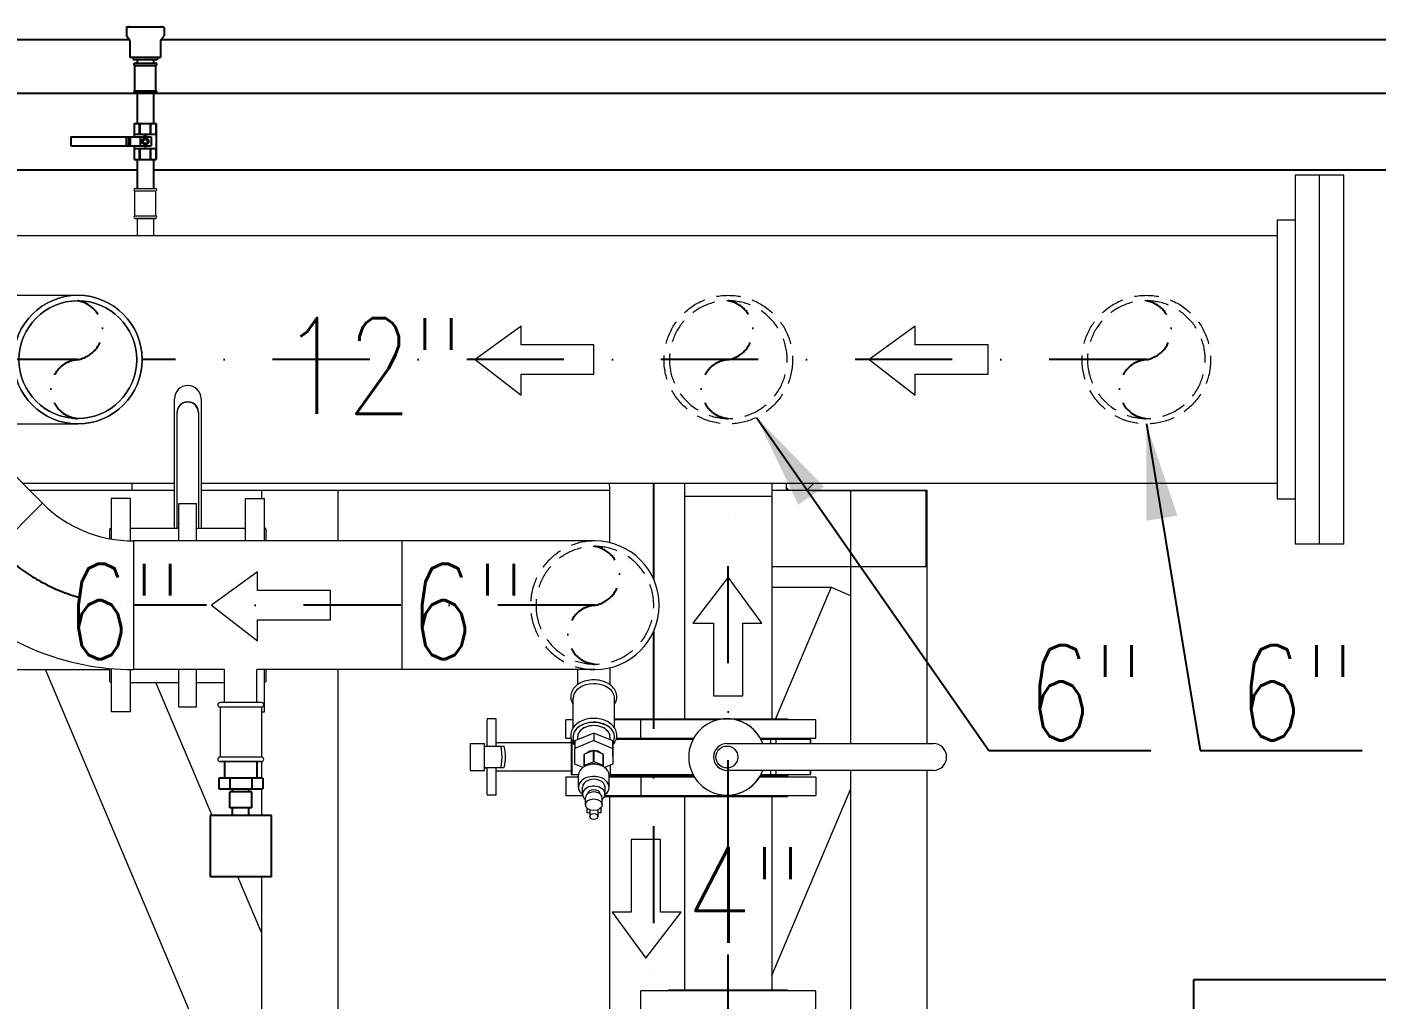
# Model space of a CAD drawing. Header units: millimetres. Extents: x -312439 to 477422, y -331570 to 212570.
# Drawn here: x 350482 to 352249, y 187743 to 189016 of the extents above; entities that cross this region are included whole.
import ezdxf

# ---------------------------------------------------------------- set-up
doc = ezdxf.new("R2010")
doc.units = ezdxf.units.MM
for name, pattern in [('DASHDOT', [25.4, 12.7, -6.35, 0, -6.35]), ('DASHED', [0.75, 0.5, -0.25]), ('HIDDEN', [9.525, 6.35, -3.175])]:
    doc.linetypes.add(name, pattern=pattern)
doc.layers.add('ARCONDTEXTO', color=4, linetype='Continuous')
doc.layers.add('TEXTO FORMATO', color=4, linetype='Continuous')
doc.styles.add('ROMAND', font='ROMAND.SHX')
doc.styles.add('ROMANS', font='romans.shx', dxfattribs={"height": 187.5})
doc.dimstyles.new('1-50 (MILIMETRO)', dxfattribs={"dimscale": 0, "dimtxt": 125, "dimasz": 125, "dimexe": 100, "dimexo": 100, "dimgap": 50, "dimtad": 0, "dimdec": 0, "dimzin": 0, "dimdsep": 46, "dimtxsty": 'ROMAND', "dimcen": -390, "dimclrd": 1, "dimclre": 1, "dimclrt": 3, "dimadec": 0, "dimazin": 0, "dimtfac": 1, "dimtdec": 0, "dimtix": 1, "dimtmove": 2, "dimatfit": 2, "dimfxl": 1, "dimtvp": 1, "dimtolj": 1, "dimtzin": 0, "dimarcsym": 0})

msp = doc.modelspace()

# ---------------------------------------------------------------- linework, layer by layer
at = {"color": 1, "linetype": 'Continuous', "extrusion": (0, 1, 0)}
for p, q in [((350616.175, 188998.975, 0), (344288.617, 188998.975, 0)), ((352568.512, 188998.975, 0), (350657.324, 188998.975, 0)), ((350626.099, 188928.975, 0), (344278.692, 188928.975, 0)), ((353216.986, 188928.975, 0), (350647.399, 188928.975, 0)), ((344278.692, 188828.975, 0), (350626.099, 188828.975, 0)), ((350647.399, 188828.975, 0), (352378.512, 188828.975, 0)), ((352398.512, 187768.975, 0), (352008.512, 187768.975, 0))]:
    msp.add_line(p, q, dxfattribs=at)
at = {"color": 2, "linetype": 'Continuous', "extrusion": (0, 1, 0)}
for p, q in [((350612.162, 189015.269, 0), (350612.162, 189004.499, 0)), ((350616.283, 188998.841, 0), (350612.509, 189003.516, 0)), ((350660.851, 189015.754, 0), (350612.647, 189015.754, 0)), ((350657.216, 188998.841, 0), (350660.989, 189003.516, 0)), ((350661.337, 189015.269, 0), (350661.337, 189004.499, 0)), ((350616.63, 188997.858, 0), (350616.63, 188975.766, 0)), ((350656.869, 188997.858, 0), (350656.869, 188975.766, 0)), ((350656.869, 188975.766, 0), (350616.63, 188975.766, 0)), ((350621.099, 188975.747, 0), (350616.63, 188975.766, 0)), ((350652.399, 188975.747, 0), (350621.099, 188975.747, 0)), ((350621.099, 188975.747, 0), (350621.099, 188972.888, 0)), ((350652.399, 188972.888, 0), (350621.099, 188972.888, 0)), ((350623.099, 188968.346, 0), (350650.399, 188968.346, 0)), ((350623.099, 188968.241, 0), (350623.099, 188968.346, 0)), ((350623.099, 188968.241, 0), (350650.399, 188968.241, 0)), ((350623.099, 188965.241, 0), (350650.399, 188965.241, 0)), ((350623.099, 188932.452, 0), (350623.099, 188965.241, 0)), ((350625.98, 188972.888, 0), (350625.98, 188968.346, 0)), ((350647.519, 188972.888, 0), (350647.519, 188968.346, 0)), ((350650.399, 188968.241, 0), (350650.399, 188968.346, 0)), ((350650.399, 188932.452, 0), (350650.399, 188965.241, 0)), ((350652.399, 188975.747, 0), (350656.869, 188975.766, 0)), ((350652.399, 188975.747, 0), (350652.399, 188972.888, 0)), ((350623.099, 188932.452, 0), (350650.399, 188932.452, 0)), ((350623.099, 188929.452, 0), (350650.399, 188929.452, 0)), ((350623.099, 188929.346, 0), (350623.099, 188929.452, 0)), ((350623.099, 188929.346, 0), (350650.399, 188929.346, 0)), ((350626.099, 188929.346, 0), (350626.099, 188889.599, 0)), ((350647.399, 188929.346, 0), (350647.399, 188889.599, 0)), ((350650.399, 188929.346, 0), (350650.399, 188929.452, 0)), ((350622.427, 188889.599, 0), (350651.071, 188889.599, 0)), ((350622.427, 188889.599, 0), (350622.427, 188871.999, 0)), ((350622.427, 188875.599, 0), (350651.071, 188875.599, 0)), ((350651.071, 188889.599, 0), (350651.071, 188842.599, 0)), ((350539.399, 188871.999, 0), (350539.399, 188860.199, 0)), ((350539.399, 188871.999, 0), (350644.443, 188871.999, 0)), ((350539.399, 188860.199, 0), (350644.443, 188860.199, 0)), ((350622.427, 188860.199, 0), (350622.427, 188842.599, 0)), ((350630.252, 188871.999, 0), (350630.252, 188860.199, 0)), ((350632.664, 188864.011, 0), (350632.664, 188868.187, 0)), ((350632.899, 188868.593, 0), (350636.514, 188870.681, 0)), ((350636.514, 188861.517, 0), (350632.899, 188863.605, 0)), ((350636.984, 188870.681, 0), (350640.6, 188868.593, 0)), ((350640.6, 188863.605, 0), (350636.984, 188861.517, 0)), ((350640.835, 188868.187, 0), (350640.835, 188864.011, 0)), ((350644.443, 188871.999, 0), (350644.443, 188860.199, 0)), ((350622.427, 188856.599, 0), (350651.071, 188856.599, 0)), ((350622.427, 188842.599, 0), (350651.071, 188842.599, 0)), ((350626.099, 188842.599, 0), (350626.099, 188804.423, 0)), ((350647.399, 188842.599, 0), (350647.399, 188804.423, 0)), ((350740.546, 188054.37, 0), (350740.546, 188032.87, 0)), ((350782.946, 188054.37, 0), (350782.946, 188032.87, 0)), ((350790.613, 188032.87, 0), (350732.878, 188032.87, 0)), ((350732.878, 188032.87, 0), (350732.878, 188018.87, 0)), ((350747.312, 188032.87, 0), (350747.312, 188018.87, 0)), ((350776.18, 188032.87, 0), (350776.18, 188018.87, 0)), ((350790.613, 188032.87, 0), (350790.613, 188018.87, 0)), ((350732.878, 188018.87, 0), (350790.613, 188018.87, 0)), ((350776.068, 188015.129, 0), (350747.424, 188015.129, 0)), ((350747.424, 187994.129, 0), (350747.424, 188015.129, 0)), ((350751.096, 188015.129, 0), (350751.096, 188018.87, 0)), ((350772.396, 188015.129, 0), (350772.396, 188018.87, 0)), ((350776.068, 187994.129, 0), (350776.068, 188015.129, 0)), ((350776.068, 187994.129, 0), (350747.424, 187994.129, 0)), ((350751.096, 187983.942, 0), (350751.096, 187994.129, 0)), ((350772.396, 187983.942, 0), (350772.396, 187994.129, 0)), ((350721.683, 187983.942, 0), (350721.683, 187903.816, 0)), ((350801.809, 187983.942, 0), (350721.683, 187983.942, 0)), ((350801.809, 187903.816, 0), (350801.809, 187983.942, 0)), ((350801.809, 187903.816, 0), (350721.683, 187903.816, 0))]:
    msp.add_line(p, q, dxfattribs=at)
at = {"color": 2, "linetype": 'DASHED', "extrusion": (0, 1, 0)}
for p, q in [((350622.524, 188875.599, 0), (350622.524, 188889.599, 0)), ((350629.324, 188875.599, 0), (350629.324, 188889.599, 0)), ((350629.95, 188875.599, 0), (350629.95, 188889.599, 0)), ((350643.549, 188875.599, 0), (350643.549, 188889.599, 0)), ((350644.175, 188875.599, 0), (350644.175, 188889.599, 0)), ((350650.975, 188875.599, 0), (350650.975, 188889.599, 0)), ((350612.2, 188860.199, 0), (350612.2, 188871.999, 0)), ((350615.056, 188860.199, 0), (350615.056, 188871.999, 0)), ((350617.142, 188871.999, 0), (350617.142, 188860.199, 0)), ((350622.524, 188842.599, 0), (350622.524, 188856.599, 0)), ((350629.324, 188842.599, 0), (350629.324, 188856.599, 0)), ((350629.95, 188842.599, 0), (350629.95, 188856.599, 0)), ((350643.549, 188842.599, 0), (350643.549, 188856.599, 0)), ((350644.175, 188842.599, 0), (350644.175, 188856.599, 0)), ((350650.975, 188842.599, 0), (350650.975, 188856.599, 0))]:
    msp.add_line(p, q, dxfattribs=at)
at = {"color": 5, "linetype": 'Continuous', "lineweight": 0, "extrusion": (0, 1, 0)}
for p, q in [((352141.733, 188822.057, 0), (352141.733, 188339.057, 0)), ((352205.333, 188822.057, 0), (352141.733, 188822.057, 0)), ((352173.533, 188339.057, 0), (352173.533, 188822.057, 0)), ((352205.333, 188339.057, 0), (352205.333, 188822.057, 0)), ((350623.099, 188804.423, 0), (350650.399, 188804.423, 0)), ((350623.099, 188804.317, 0), (350623.099, 188804.423, 0)), ((350623.099, 188804.317, 0), (350650.399, 188804.317, 0)), ((350623.099, 188801.317, 0), (350650.399, 188801.317, 0)), ((350623.099, 188768.529, 0), (350623.099, 188801.317, 0)), ((350650.399, 188804.317, 0), (350650.399, 188804.423, 0)), ((350650.399, 188768.529, 0), (350650.399, 188801.317, 0)), ((350623.099, 188768.529, 0), (350650.399, 188768.529, 0)), ((350623.099, 188765.529, 0), (350650.399, 188765.529, 0)), ((350623.099, 188765.423, 0), (350623.099, 188765.529, 0)), ((350623.099, 188765.423, 0), (350650.399, 188765.423, 0)), ((350626.099, 188765.423, 0), (350626.099, 188742.457, 0)), ((350647.399, 188765.423, 0), (350647.399, 188742.457, 0)), ((350650.399, 188765.423, 0), (350650.399, 188765.529, 0)), ((352117.933, 188763.057, 0), (352117.933, 188398.057, 0)), ((352141.733, 188763.057, 0), (352117.933, 188763.057, 0)), ((352117.933, 188742.457, 0), (347242.183, 188742.457, 0)), ((347312.72, 188664.707, 0), (350548.512, 188664.707, 0)), ((350502.317, 188392.623, 0), (350262.812, 188632.128, 0)), ((350674.889, 188360.179, 0), (350674.889, 188529.078, 0)), ((350709.889, 188529.078, 0), (350709.889, 188360.179, 0)), ((350678.389, 188360.179, 0), (350678.389, 188511.675, 0)), ((350706.389, 188511.675, 0), (350706.389, 188360.179, 0)), ((350398.533, 188496.407, 0), (350548.512, 188496.407, 0)), ((350674.889, 188418.657, 0), (350476.283, 188418.657, 0)), ((352117.933, 188418.657, 0), (350709.889, 188418.657, 0)), ((351342.602, 188418.657, 0), (351342.602, 188110.719, 0)), ((351456.902, 188418.657, 0), (351456.902, 188110.719, 0)), ((350591.989, 188398.679, 0), (350591.989, 188345.906, 0)), ((350617.389, 188398.679, 0), (350591.989, 188398.679, 0)), ((350617.389, 188343.375, 0), (350617.389, 188398.679, 0)), ((350767.389, 188398.679, 0), (350767.389, 188343.329, 0)), ((350767.389, 188398.679, 0), (350792.789, 188398.679, 0)), ((350792.789, 188343.329, 0), (350792.789, 188398.679, 0)), ((351244.602, 188341.042, 0), (351244.602, 188409.119, 0)), ((351342.602, 188401.737, 0), (351456.902, 188401.737, 0)), ((350383.311, 188273.617, 0), (350502.317, 188392.623, 0)), ((350680.889, 188343.329, 0), (350680.889, 188392.179, 0)), ((350680.889, 188392.179, 0), (350703.889, 188392.179, 0)), ((350703.889, 188343.329, 0), (350703.889, 188392.179, 0)), ((352141.733, 188398.057, 0), (352117.933, 188398.057, 0)), ((350590.389, 188359.079, 0), (350591.989, 188360.679, 0)), ((350590.389, 188346.197, 0), (350590.389, 188359.079, 0)), ((350617.389, 188360.179, 0), (350680.889, 188360.179, 0)), ((350703.889, 188360.179, 0), (350767.389, 188360.179, 0)), ((350794.389, 188359.079, 0), (350792.789, 188360.679, 0)), ((350794.389, 188359.079, 0), (350794.389, 188343.329, 0)), ((350621.323, 188343.329, 0), (350621.323, 188175.029, 0)), ((351225.114, 188343.329, 0), (350621.323, 188343.329, 0)), ((350972.664, 188343.329, 0), (350972.664, 188175.029, 0)), ((352205.333, 188339.057, 0), (352141.733, 188339.057, 0)), ((350407.743, 188175.029, 0), (350590.389, 188175.029, 0)), ((350590.389, 188159.279, 0), (350590.389, 188176.454, 0)), ((350591.989, 188176.31, 0), (350591.989, 188119.679, 0)), ((350617.389, 188119.679, 0), (350617.389, 188175.052, 0)), ((350740.547, 188175.029, 0), (350621.323, 188175.029, 0)), ((350680.889, 188126.179, 0), (350680.889, 188175.029, 0)), ((350703.889, 188126.179, 0), (350703.889, 188175.029, 0)), ((350740.546, 188132.004, 0), (350740.546, 188175.029, 0)), ((351225.114, 188175.029, 0), (350782.945, 188175.029, 0)), ((350782.946, 188132.004, 0), (350782.946, 188175.029, 0)), ((350792.789, 188119.679, 0), (350792.789, 188175.029, 0)), ((350794.389, 188175.029, 0), (350794.389, 188159.279, 0)), ((351202.527, 188175.029, 0), (351202.526, 188155.259, 0)), ((351244.927, 188177.395, 0), (351244.926, 188155.258, 0)), ((350590.389, 188159.279, 0), (350591.989, 188157.679, 0)), ((350617.389, 188158.179, 0), (350680.889, 188158.179, 0)), ((350703.889, 188158.179, 0), (350740.546, 188158.179, 0)), ((350794.389, 188159.279, 0), (350792.789, 188157.679, 0)), ((351196.552, 188098.732, 0), (351196.554, 188137.312, 0)), ((351250.896, 188098.73, 0), (351250.897, 188137.31, 0)), ((350617.389, 188119.679, 0), (350591.989, 188119.679, 0)), ((350680.889, 188126.179, 0), (350703.889, 188126.179, 0)), ((350788.918, 188132.004, 0), (350734.574, 188132.004, 0)), ((350734.574, 188132.004, 0), (350734.574, 188131.793, 0)), ((350788.918, 188131.793, 0), (350734.574, 188131.793, 0)), ((350788.918, 188125.821, 0), (350734.574, 188125.821, 0)), ((350734.574, 188125.821, 0), (350734.574, 188060.553, 0)), ((350788.918, 188132.004, 0), (350788.918, 188131.793, 0)), ((350788.918, 188125.821, 0), (350788.918, 188060.553, 0)), ((350788.918, 188119.679, 0), (350792.789, 188119.679, 0)), ((351095.757, 188110.719, 0), (351084.093, 188110.719, 0)), ((351196.553, 188109.119, 0), (351187.252, 188109.119, 0)), ((351187.252, 188085.319, 0), (351187.252, 188109.119, 0)), ((351250.896, 188110.719, 0), (351476.652, 188110.719, 0)), ((351385.391, 188109.119, 0), (351250.896, 188109.119, 0)), ((351285.252, 188085.319, 0), (351285.252, 188109.119, 0)), ((351322.852, 188110.719, 0), (351321.252, 188109.119, 0)), ((351514.252, 188109.119, 0), (351410.587, 188109.119, 0)), ((351476.652, 188110.719, 0), (351478.252, 188109.119, 0)), ((351514.252, 188085.319, 0), (351514.252, 188109.119, 0)), ((351187.252, 188085.319, 0), (351193.989, 188085.319, 0)), ((351194.148, 188083.719, 0), (351194.148, 188037.719, 0)), ((351194.436, 188083.719, 0), (351194.148, 188083.719, 0)), ((351194.783, 188083.719, 0), (351194.783, 188037.719, 0)), ((351196.552, 188086.789, 0), (351196.552, 188086.938, 0)), ((351198.723, 188081.791, 0), (351198.722, 188071.892, 0)), ((351223.722, 188091.997, 0), (351198.723, 188081.791, 0)), ((351202.524, 188086.789, 0), (351202.523, 188083.343, 0)), ((351248.723, 188081.791, 0), (351223.722, 188091.997, 0)), ((351223.722, 188091.997, 0), (351223.722, 188082.098, 0)), ((351223.722, 188082.098, 0), (351248.722, 188071.892, 0)), ((351244.924, 188086.787, 0), (351244.923, 188083.342, 0)), ((351248.723, 188081.791, 0), (351248.722, 188071.892, 0)), ((351248.723, 188061.379, 0), (351248.723, 188081.791, 0)), ((351250.895, 188086.787, 0), (351250.895, 188086.936, 0)), ((351353.544, 188083.719, 0), (351253.011, 188083.719, 0)), ((351253.459, 188085.319, 0), (351354.41, 188085.319, 0)), ((351322.852, 188085.319, 0), (351321.252, 188083.719, 0)), ((351441.568, 188085.319, 0), (351514.252, 188085.319, 0)), ((351507.356, 188083.719, 0), (351442.434, 188083.719, 0)), ((351454.861, 188083.719, 0), (351454.861, 188078.219, 0)), ((351462.114, 188083.719, 0), (351462.114, 188078.219, 0)), ((351476.652, 188085.319, 0), (351478.252, 188083.719, 0)), ((351506.721, 188083.719, 0), (351506.721, 188078.219, 0)), ((351507.356, 188083.719, 0), (351507.356, 188078.219, 0)), ((351062.057, 188078.219, 0), (351062.057, 188043.219, 0)), ((351062.057, 188078.219, 0), (351080.568, 188078.219, 0)), ((351080.568, 188043.219, 0), (351080.568, 188078.219, 0)), ((351080.568, 188075.045, 0), (351083.675, 188075.045, 0)), ((351080.568, 188074.719, 0), (351106.134, 188074.719, 0)), ((351194.148, 188079.267, 0), (351095.757, 188079.267, 0)), ((351198.723, 188051.479, 0), (351198.722, 188071.892, 0)), ((351211.222, 188048.999, 0), (351211.222, 188063.848, 0)), ((351223.361, 188069.099, 0), (351211.583, 188064.291, 0)), ((351211.583, 188049.441, 0), (351211.583, 188064.291, 0)), ((351223.36, 188054.249, 0), (351223.361, 188069.099, 0)), ((351235.861, 188064.291, 0), (351224.083, 188069.099, 0)), ((351224.083, 188054.249, 0), (351224.083, 188069.099, 0)), ((351235.86, 188049.441, 0), (351235.861, 188064.291, 0)), ((351236.223, 188054.232, 0), (351236.222, 188063.848, 0)), ((351236.222, 188048.999, 0), (351236.222, 188063.848, 0)), ((351248.722, 188071.892, 0), (351248.723, 188051.479, 0)), ((351397.939, 188078.219, 0), (351667.939, 188078.219, 0)), ((350788.918, 188060.553, 0), (350734.574, 188060.553, 0)), ((350788.918, 188054.581, 0), (350734.574, 188054.581, 0)), ((350734.574, 188054.581, 0), (350734.574, 188054.37, 0)), ((350788.918, 188054.37, 0), (350734.574, 188054.37, 0)), ((350788.918, 188054.581, 0), (350788.918, 188054.37, 0)), ((351106.134, 188046.719, 0), (351080.568, 188046.719, 0)), ((351080.568, 188046.393, 0), (351083.675, 188046.393, 0)), ((351209.605, 188047.037, 0), (351198.723, 188051.479, 0)), ((351211.222, 188048.999, 0), (351211.222, 188048.056, 0)), ((351223.36, 188054.249, 0), (351211.583, 188049.441, 0)), ((351235.86, 188049.441, 0), (351224.083, 188054.249, 0)), ((351236.222, 188048.055, 0), (351236.223, 188054.232, 0)), ((351236.222, 188048.055, 0), (351236.222, 188048.999, 0)), ((351248.723, 188051.479, 0), (351237.839, 188047.036, 0)), ((351238.567, 188047.333, 0), (351238.567, 188046.497, 0)), ((351245.111, 188050.004, 0), (351245.111, 188037.719, 0)), ((351248.723, 188061.379, 0), (351248.723, 188051.479, 0)), ((351062.057, 188043.219, 0), (351080.568, 188043.219, 0)), ((351194.148, 188042.171, 0), (351095.757, 188042.171, 0)), ((351203.69, 188034.092, 0), (351187.252, 188034.092, 0)), ((351187.252, 188034.092, 0), (351187.252, 188010.292, 0)), ((351194.148, 188037.719, 0), (351203.717, 188037.719, 0)), ((351203.689, 188021.101, 0), (351203.69, 188036.988, 0)), ((351243.726, 188037.719, 0), (351353.544, 188037.719, 0)), ((351243.752, 188021.099, 0), (351243.753, 188036.986, 0)), ((351354.654, 188035.692, 0), (351243.753, 188035.692, 0)), ((351355.62, 188034.092, 0), (351243.753, 188034.092, 0)), ((351285.252, 188034.092, 0), (351285.252, 188010.292, 0)), ((351322.852, 188034.092, 0), (351321.252, 188035.692, 0)), ((351667.939, 188043.219, 0), (351397.939, 188043.219, 0)), ((351514.252, 188034.092, 0), (351440.359, 188034.092, 0)), ((351478.252, 188035.692, 0), (351441.324, 188035.692, 0)), ((351442.434, 188037.719, 0), (351507.356, 188037.719, 0)), ((351454.861, 188043.219, 0), (351454.861, 188037.719, 0)), ((351462.114, 188043.219, 0), (351462.114, 188037.719, 0)), ((351476.652, 188034.092, 0), (351478.252, 188035.692, 0)), ((351506.721, 188043.219, 0), (351506.721, 188037.719, 0)), ((351507.356, 188043.219, 0), (351507.356, 188037.719, 0)), ((351514.252, 188034.092, 0), (351514.252, 188010.292, 0)), ((351095.757, 188010.719, 0), (351084.093, 188010.719, 0)), ((351187.252, 188010.292, 0), (351209.246, 188010.292, 0)), ((351209.031, 188012.064, 0), (351209.031, 188021.101, 0)), ((351238.195, 188010.292, 0), (351514.252, 188010.292, 0)), ((351238.41, 188012.063, 0), (351238.411, 188021.099, 0)), ((351322.852, 188008.692, 0), (351321.252, 188010.292, 0)), ((351398.04, 188010.719, 0), (351397.939, 188010.719, 0)), ((351476.652, 188008.692, 0), (351478.252, 188010.292, 0)), ((351212.91, 187998.233, 0), (351212.91, 188007.343, 0)), ((351214.488, 187994.257, 0), (351214.488, 187987.508, 0)), ((351232.957, 187994.262, 0), (351232.957, 187987.508, 0)), ((351232.957, 187994.261, 0), (351232.957, 187987.508, 0)), ((351234.53, 187998.232, 0), (351234.531, 188007.342, 0)), ((351476.652, 188008.692, 0), (351237.615, 188008.692, 0)), ((351244.602, 186874.897, 0), (351244.602, 188008.692, 0)), ((351342.602, 188008.692, 0), (351342.602, 187756.261, 0)), ((351456.902, 188008.692, 0), (351456.902, 187756.261, 0)), ((351218.38, 187987.508, 0), (351214.488, 187987.508, 0)), ((351218.38, 187991.587, 0), (351218.38, 187982.787, 0)), ((351229.064, 187991.588, 0), (351229.064, 187982.787, 0)), ((351232.957, 187987.508, 0), (351229.064, 187987.508, 0)), ((351285.252, 187707.648, 0), (351285.252, 187754.661, 0)), ((351514.252, 187754.661, 0), (351285.252, 187754.661, 0)), ((351322.852, 187756.261, 0), (351321.252, 187754.661, 0)), ((351322.852, 187756.261, 0), (351476.652, 187756.261, 0)), ((351476.652, 187756.261, 0), (351478.252, 187754.661, 0)), ((351514.252, 187722.898, 0), (351514.252, 187754.661, 0))]:
    msp.add_line(p, q, dxfattribs=at)
at = {"color": 4, "linetype": 'Continuous', "lineweight": 0}
for p, q in [((351128.602, 188624.412, 0), (351068.524, 188580.557, 0)), ((351128.602, 188599.735, 0), (351128.602, 188624.412, 0)), ((351644.286, 188624.412, 0), (351584.208, 188580.557, 0)), ((351644.286, 188599.735, 0), (351644.286, 188624.412, 0)), ((351223.922, 188599.735, 0), (351128.602, 188599.735, 0)), ((351223.922, 188561.38, 0), (351223.922, 188599.735, 0)), ((351739.606, 188599.735, 0), (351644.286, 188599.735, 0)), ((351739.606, 188561.38, 0), (351739.606, 188599.735, 0)), ((351068.524, 188580.557, 0), (351128.602, 188534.257, 0)), ((351584.208, 188580.557, 0), (351644.286, 188534.257, 0)), ((351128.602, 188561.38, 0), (351223.922, 188561.38, 0)), ((351128.602, 188534.257, 0), (351128.602, 188561.38, 0)), ((351644.286, 188561.38, 0), (351739.606, 188561.38, 0)), ((351644.286, 188534.257, 0), (351644.286, 188561.38, 0)), ((350783.735, 188303.034, 0), (350723.657, 188259.179, 0)), ((350783.735, 188278.357, 0), (350783.735, 188303.034, 0)), ((351399.572, 188295.919, 0), (351353.272, 188235.841, 0)), ((351443.426, 188235.841, 0), (351399.572, 188295.919, 0)), ((350879.055, 188278.357, 0), (350783.735, 188278.357, 0)), ((350879.055, 188240.002, 0), (350879.055, 188278.357, 0)), ((350723.657, 188259.179, 0), (350783.735, 188212.88, 0)), ((350783.735, 188240.002, 0), (350879.055, 188240.002, 0)), ((350783.735, 188212.88, 0), (350783.735, 188240.002, 0)), ((351353.272, 188235.841, 0), (351380.394, 188235.841, 0)), ((351380.394, 188235.841, 0), (351380.394, 188140.522, 0)), ((351418.749, 188140.522, 0), (351418.749, 188235.841, 0)), ((351418.749, 188235.841, 0), (351443.426, 188235.841, 0)), ((351380.394, 188140.522, 0), (351418.749, 188140.522, 0))]:
    msp.add_line(p, q, dxfattribs=at)
at = {"color": 6, "linetype": 'DASHDOT', "ltscale": 10}
for p, q in [((350548.512, 188580.557, 0), (350314.383, 188580.557, 0)), ((351946.834, 188580.557, 0), (350632.662, 188580.557, 0)), ((351399.752, 186658.897, 0), (351399.752, 188418.657, 0))]:
    msp.add_line(p, q, dxfattribs=at)
at = {"color": 3, "linetype": 'Continuous', "lineweight": 0, "extrusion": (0, 1, 0)}
for p, q in [((350619.498, 188409.804, 0), (350619.498, 188418.657, 0)), ((351475.813, 188409.804, 0), (351475.813, 188418.657, 0)), ((351502.491, 188409.804, 0), (351511.344, 188418.657, 0)), ((350485.136, 188409.804, 0), (350674.889, 188409.804, 0)), ((350709.889, 188409.804, 0), (351244.6, 188409.804, 0)), ((350788.778, 188409.804, 0), (350788.778, 188398.679, 0)), ((350888.778, 188409.804, 0), (350888.778, 188343.329, 0)), ((351456.902, 188409.804, 0), (351659.752, 188409.804, 0)), ((351475.813, 188413.05, 0), (351479.058, 188409.804, 0)), ((351478.268, 188409.804, 0), (351475.813, 188412.259, 0)), ((351509.752, 188408.804, 0), (351509.752, 188409.804, 0)), ((351658.752, 188408.804, 0), (351509.752, 188408.804, 0)), ((351559.752, 188409.804, 0), (351559.752, 188078.219, 0)), ((351658.752, 188309.804, 0), (351658.752, 188409.804, 0)), ((351659.752, 188409.804, 0), (351659.752, 188078.219, 0)), ((351456.902, 188309.804, 0), (351659.752, 188309.804, 0)), ((351456.902, 188283.09, 0), (351534.296, 188283.09, 0)), ((351534.296, 188283.09, 0), (351461.476, 188110.719, 0)), ((351534.296, 188283.09, 0), (351559.752, 188272.166, 0)), ((350788.778, 187505.873, 0), (350506.085, 188175.029, 0)), ((350888.778, 188175.029, 0), (350888.778, 187023.055, 0)), ((350724.132, 187983.942, 0), (350650.523, 188158.179, 0)), ((350788.778, 188054.37, 0), (350788.778, 188032.87, 0)), ((351559.752, 188043.219, 0), (351559.752, 187605.661, 0)), ((351659.752, 188043.219, 0), (351659.752, 186313.897, 0)), ((351456.902, 187774.844, 0), (351559.752, 188018.299, 0)), ((350788.778, 187830.92, 0), (350757.982, 187903.816, 0)), ((350788.778, 187903.816, 0), (350788.778, 187023.055, 0))]:
    msp.add_line(p, q, dxfattribs=at)
at = {"color": 6, "linetype": 'DASHDOT', "ltscale": 10, "extrusion": (0, 1, 0)}
for p, q in [((351301.748, 188418.657, 0), (351301.749, 188293.94, 0)), ((351225.114, 188259.179, 0), (350621.323, 188259.179, 0)), ((351301.749, 188224.419, 0), (351301.749, 187754.661, 0))]:
    msp.add_line(p, q, dxfattribs=at)
at = {"color": 5, "linetype": 'Continuous', "lineweight": 0, "extrusion": (7.67652e-05, 1, 0)}
for p, q in [((351223.722, 188082.098, 0), (351198.721, 188071.894, 0)), ((351223.722, 188091.997, 0), (351223.722, 188082.098, 0))]:
    msp.add_line(p, q, dxfattribs=at)
at = {"color": 2, "linetype": 'Continuous', "lineweight": 0, "extrusion": (0, 1, 0)}
msp.add_line((350788.778, 188018.87, 0), (350788.778, 187983.942, 0), dxfattribs=at)
at = {"color": 1, "linetype": 'Continuous', "lineweight": 0}
for p, q in [((351272.663, 187952.877, 0), (351272.663, 187857.557, 0)), ((351311.018, 187952.877, 0), (351272.663, 187952.877, 0)), ((351311.018, 187857.557, 0), (351311.018, 187952.877, 0)), ((351247.986, 187857.557, 0), (351291.841, 187797.479, 0)), ((351272.663, 187857.557, 0), (351247.986, 187857.557, 0)), ((351291.841, 187797.479, 0), (351338.141, 187857.557, 0)), ((351338.141, 187857.557, 0), (351311.018, 187857.557, 0))]:
    msp.add_line(p, q, dxfattribs=at)
at = {"color": 1, "linetype": 'Continuous', "extrusion": (-1.96573e-18, -6.77431e-32, -1)}
msp.add_line((352008.512, 187768.975, 0), (352008.512, 184704.679, 0), dxfattribs=at)
at = {"color": 2, "linetype": 'Continuous'}
msp.add_circle((350636.749, 188866.099, 0), 2.801, dxfattribs=at)
at = {"color": 5, "linetype": 'Continuous', "lineweight": 0}
for centre, radius in [((350548.512, 188580.557, 0), 84.15), ((350548.512, 188580.557, 0), 77.04), ((351397.939, 188060.719, 0), 14.326)]:
    msp.add_circle(centre, radius, dxfattribs=at)
at = {"color": 1, "linetype": 'HIDDEN', "lineweight": 0, "ltscale": 5}
for centre in [(351399.752, 188580.557, 0), (351946.834, 188580.557, 0)]:
    msp.add_circle(centre, 84.15, dxfattribs=at)
at = {"color": 2, "linetype": 'Continuous'}
for centre, radius, start, end in [((350614.756, 189017.47, 0), 1.716, 270, 0), ((350658.743, 189017.47, 0), 1.716, 180, 270), ((350612.647, 189015.269, 0), 0.486, 90, 180), ((350613.727, 189004.499, 0), 1.565, 180, 218.911528), ((350615.065, 188997.858, 0), 1.565, 0, 38.911528), ((350658.434, 188997.858, 0), 1.565, 141.088472, 180), ((350660.851, 189015.269, 0), 0.486, 0, 90), ((350659.771, 189004.499, 0), 1.565, 321.088472, 0), ((350623.099, 188966.741, 0), 1.5, 90, 270), ((350650.399, 188966.741, 0), 1.5, 270, 90), ((350623.099, 188930.952, 0), 1.5, 90, 270), ((350650.399, 188930.952, 0), 1.5, 270, 90), ((350633.134, 188868.187, 0), 0.47, 120, 180), ((350633.134, 188864.011, 0), 0.47, 180, 240), ((350636.749, 188866.099, 0), 6.477, 65.641708, 114.358308), ((350636.749, 188866.099, 0), 6.477, 245.641708, 294.358292), ((350636.749, 188870.274, 0), 0.47, 60, 120), ((350636.749, 188861.924, 0), 0.47, 240, 300), ((350640.365, 188868.187, 0), 0.47, 0, 60), ((350640.365, 188864.011, 0), 0.47, 300, 0)]:
    msp.add_arc(centre, radius, start, end, dxfattribs=at)
at = {"color": 5, "linetype": 'Continuous', "lineweight": 0}
for centre, radius, start, end in [((350623.099, 188802.817, 0), 1.5, 90, 270), ((350650.399, 188802.817, 0), 1.5, 270, 90), ((350623.099, 188767.029, 0), 1.5, 90, 270), ((350650.399, 188767.029, 0), 1.5, 270, 90), ((350692.389, 188529.078, 0), 17.5, 0, 180), ((351130.302, 188409.119, 0), 114.3, 0, 4.786795), ((350621.323, 188511.629, 0), 168.3, 225, 270), ((351225.114, 188259.179, 0), 84.15, 270, 90), ((350621.323, 188511.629, 0), 336.6, 225, 270), ((350734.574, 188128.807, 0), 2.986, 90, 270), ((350788.918, 188128.807, 0), 2.986, 270, 90), ((351397.939, 188060.719, 0), 17.5, 90, 270), ((351667.939, 188060.719, 0), 17.5, 270, 90), ((350734.574, 188057.567, 0), 2.986, 90, 270), ((350788.918, 188057.567, 0), 2.986, 270, 90)]:
    msp.add_arc(centre, radius, start, end, dxfattribs=at)
at = {"color": 6, "linetype": 'DASHDOT', "ltscale": 3}
for centre, radius, start, end in [((350541.764, 188619.077, 0), 39.107, 279.936114, 80.063886), ((351393.004, 188619.077, 0), 39.107, 279.936114, 80.063886), ((351940.086, 188619.077, 0), 39.107, 279.936114, 80.063886), ((350551.83, 188542.037, 0), 38.663, 94.923254, 265.076746), ((351403.07, 188542.037, 0), 38.663, 94.923254, 265.076746), ((351950.152, 188542.037, 0), 38.663, 94.923254, 265.076746), ((351218.366, 188297.699, 0), 39.107, 279.936114, 80.063886), ((351228.432, 188220.659, 0), 38.663, 94.923254, 265.076746)]:
    msp.add_arc(centre, radius, start, end, dxfattribs=at)
at = {"color": 6, "linetype": 'DASHDOT', "ltscale": 10}
msp.add_arc((350621.323, 188511.629, 0), 252.45, 225, 270, dxfattribs=at)
at = {"color": 1, "linetype": 'HIDDEN', "lineweight": 0, "ltscale": 5}
msp.add_arc((351225.114, 188259.179, 0), 84.15, 90, 270, dxfattribs=at)
at = {"color": 5, "linetype": 'Continuous', "lineweight": 0, "extrusion": (-6.90802e-115, 9.70349e-66, -1)}
for major_axis in [(0, 84.15), (0, 77.04)]:
    msp.add_ellipse((350548.512, 188580.557, 0), major_axis=major_axis, ratio=1, start_param=-1.57079633, end_param=4.71238898, dxfattribs=at)
at = {"color": 1, "linetype": 'HIDDEN', "lineweight": 0, "ltscale": 5, "extrusion": (-6.90802e-115, 9.70349e-66, -1)}
for centre in [(351399.752, 188580.557, 0), (351946.834, 188580.557, 0), (351225.114, 188259.179, 0)]:
    msp.add_ellipse(centre, major_axis=(0, 77.04), ratio=1, start_param=-1.57079633, end_param=4.71238898, dxfattribs=at)
at = {"color": 5, "linetype": 'Continuous', "lineweight": 0}
for centre, major_axis, ratio, start_param, end_param in [((350692.389, 188511.675, 0), (-14, 0), 0.99076742, 3.14159265, 6.28318531), ((350692.389, 188511.079, 0), (14, 0), 0.99076742, 0, 3.14159265), ((351223.725, 188137.311, 0), (27.172, -0.001), 0.70710678, 1.57085061, 3.14159265), ((351223.725, 188137.311, 0), (27.172, -0.001), 0.70710678, 0, 1.57085061), ((351084.093, 188060.719, 0), (0, 50), 0.00871634, 0, 1.28700222), ((351095.757, 188060.719, 0), (0, -50), 0.00871634, 1.95084369, 4.42859487), ((351223.724, 188086.788, 0), (27.172, -0.001), 0.70710678, 1.57085061, 3.5440566), ((351223.724, 188086.937, 0), (27.172, -0.001), 0.70710678, 1.57085061, 3.14159265), ((351223.724, 188086.788, 0), (-21.2, 0.001), 0.70710678, 3.14159265, 6.28318531), ((351223.724, 188086.788, 0), (21.2, -0.001), 0.70710678, 1.57085061, 3.14159265), ((351223.724, 188086.937, 0), (27.172, -0.001), 0.70710678, 0, 1.57085061), ((351223.724, 188086.788, 0), (27.172, -0.001), 0.70710678, 5.88059242, 7.85403592), ((351223.724, 188086.788, 0), (21.2, -0.001), 0.70710678, 0, 1.57085061), ((351397.939, 188060.719, 0), (0, 50), 0.99996201, 5.06996008, 7.85398163), ((351398.04, 188060.719, 0), (0, -50), 0.99996201, 1.92836743, 3.14159265), ((351095.757, 188060.719, 0), (0, 18.548), 0.00871634, 0, 0.71546346), ((351101.773, 188060.719, 0), (0, -14), 0.13557255, 0, 3.14159265), ((351106.134, 188060.719, 0), (0, 14), 0.13557255, 3.14159265, 6.28318531), ((351211.945, 188063.848, 0), (-0.722, 0), 0.70710678, 5.23604204, 6.28318531), ((351223.723, 188061.685, 0), (10.65, 0), 0.70710678, 0.53058724, 2.61107537), ((351223.722, 188068.656, 0), (-0.722, 0), 0.70710678, 4.18884449, 5.23604204), ((351235.5, 188063.848, 0), (0.722, 0), 0.70710678, 0.00005428, 1.04725183), ((351084.093, 188060.719, 0), (0, 50), 0.00871634, 1.85459044, 3.14159265), ((351095.757, 188060.719, 0), (0, -50), 0.00871634, 4.99618309, 7.47393428), ((351095.757, 188060.719, 0), (0, 18.548), 0.00871634, 2.42612919, 3.14159265), ((351223.722, 188036.987, 0), (20.031, -0.001), 0.70710678, 0.00005428, 3.14159265), ((351211.944, 188048.999, 0), (-0.722, 0), 0.70710678, 5.23604204, 6.28323959), ((351223.722, 188044.191, 0), (10.65, 0), 0.70710678, 1.01260021, 2.12899244), ((351223.722, 188044.191, 0), (-10.65, 0), 0.70710678, 4.71244326, 5.27058509), ((351223.722, 188053.807, 0), (-0.722, 0), 0.70710678, 4.18884449, 5.23604204), ((351223.722, 188044.191, 0), (-10.65, 0), 0.70710678, 4.15419287, 4.71244326), ((351235.499, 188048.999, 0), (0.722, 0), 0.70710678, 0.00005428, 1.04725183), ((351397.939, 188060.719, 0), (0, 50), 0.99996201, 1.57079633, 4.35481788), ((351223.721, 188021.1, 0), (20.031, -0.001), 0.70710678, 0.00005428, 3.89105488), ((351223.721, 188021.1, 0), (-14.69, 0.001), 0.70710678, 3.14159265, 6.28318531), ((351223.722, 188036.987, 0), (20.031, -0.001), 0.70710678, 0, 0.00005428), ((351398.04, 188060.719, 0), (0, -50), 0.99996201, 0, 1.21322522), ((351223.721, 188012.064, 0), (-14.69, 0.001), 0.70710678, 2.39778901, 6.28323959), ((351223.721, 188012.064, 0), (-14.69, 0.001), 0.70710678, 0.00005428, 0.74380364), ((351223.72, 188007.342, 0), (-10.81, 0), 0.70710678, 3.14159265, 6.28318531), ((351223.721, 188012.064, 0), (-8.268, 0), 0.70710678, 3.17706396, 6.247714), ((351223.721, 188021.1, 0), (20.031, -0.001), 0.70710678, 5.53372308, 6.28323959)]:
    msp.add_ellipse(centre, major_axis=major_axis, ratio=ratio, start_param=start_param, end_param=end_param, dxfattribs=at)
for centre, major_axis in [((351223.72, 187998.233, 0), (-10.81, 0)), ((351223.722, 187982.787, 0), (-5.342, 0))]:
    msp.add_ellipse(centre, major_axis=major_axis, ratio=0.70710678, dxfattribs=at)
for points, knots in [([(351253.883, 188139.422, 0), (351253.883, 188141.708, 0), (351253.403, 188143.99, 0), (351251.543, 188148.356, 0), (351250.136, 188150.43, 0), (351246.499, 188154.223, 0), (351244.224, 188155.918, 0), (351239.044, 188158.724, 0), (351236.121, 188159.818, 0), (351229.957, 188161.278, 0), (351226.715, 188161.641, 0), (351220.238, 188161.602, 0), (351217.005, 188161.2, 0), (351210.859, 188159.662, 0), (351207.948, 188158.526, 0), (351202.753, 188155.603, 0), (351200.466, 188153.82, 0), (351196.819, 188149.785, 0), (351195.435, 188147.546, 0), (351193.774, 188142.918, 0), (351193.44, 188140.549, 0), (351193.781, 188135.922, 0), (351194.428, 188133.669, 0), (351195.81, 188130.948, 0), (351196.165, 188130.337, 0), (351196.553, 188129.741, 0)], [0, 0, 0, 0, 0.29259486, 0.29259486, 0.59582233, 0.59582233, 0.91718881, 0.91718881, 1.24750894, 1.24750894, 1.57932278, 1.57932278, 1.91105867, 1.91105867, 2.24286643, 2.24286643, 2.57295004, 2.57295004, 2.89299123, 2.89299123, 3.19357986, 3.19357986, 3.48656285, 3.48656285, 3.57393616, 3.57393616, 3.57393616, 3.57393616]), ([(351250.897, 188129.739, 0), (351251.958, 188131.365, 0), (351252.762, 188133.11, 0), (351253.674, 188136.392, 0), (351253.883, 188137.907, 0), (351253.883, 188139.422, 0)], [5.850787518, 5.850787518, 5.850787518, 5.850787518, 6.089227395, 6.089227395, 6.283185307, 6.283185307, 6.283185307, 6.283185307]), ([(351253.881, 188089.048, 0), (351253.881, 188091.333, 0), (351253.401, 188093.616, 0), (351251.541, 188097.982, 0), (351250.135, 188100.055, 0), (351246.497, 188103.848, 0), (351244.222, 188105.543, 0), (351239.042, 188108.349, 0), (351236.119, 188109.443, 0), (351229.955, 188110.903, 0), (351226.713, 188111.266, 0), (351220.236, 188111.227, 0), (351217.003, 188110.826, 0), (351210.857, 188109.287, 0), (351207.946, 188108.151, 0), (351202.752, 188105.228, 0), (351200.464, 188103.445, 0), (351196.817, 188099.411, 0), (351195.434, 188097.171, 0), (351193.772, 188092.543, 0), (351193.438, 188090.174, 0), (351193.779, 188085.547, 0), (351194.426, 188083.294, 0), (351196.327, 188079.552, 0), (351197.419, 188078.001, 0), (351198.722, 188076.58, 0)], [0, 0, 0, 0, 0.29259486, 0.29259486, 0.59582233, 0.59582233, 0.91718881, 0.91718881, 1.24750894, 1.24750894, 1.57932278, 1.57932278, 1.91105867, 1.91105867, 2.24286643, 2.24286643, 2.57295004, 2.57295004, 2.89299123, 2.89299123, 3.19357986, 3.19357986, 3.48656285, 3.48656285, 3.71673721, 3.71673721, 3.71673721, 3.71673721]), ([(351248.723, 188076.576, 0), (351249.087, 188076.974, 0), (351249.435, 188077.381, 0), (351251.393, 188079.851, 0), (351252.594, 188082.139, 0), (351253.672, 188086.018, 0), (351253.881, 188087.532, 0), (351253.881, 188089.048, 0)], [5.707917777, 5.707917777, 5.707917777, 5.707917777, 5.772287555, 5.772287555, 6.089227395, 6.089227395, 6.283185307, 6.283185307, 6.283185307, 6.283185307])]:
    msp.add_open_spline(points, degree=3, knots=knots, dxfattribs=at)

# ---------------------------------------------------------------- texts
at = {"layer": 'ARCONDTEXTO', "linetype": 'Continuous', "lineweight": -3, "style": 'ROMANS', "width": 0.8}
for s, p in [('12"', (350814.204, 188509.839, 0)), ('6"', (350532.418, 188188.461, 0)), ('6"', (350981.925, 188188.461, 0)), ('6"', (351790.273, 188082.151, 0)), ('6"', (352066.669, 188082.151, 0)), ('4"', (351344.126, 187817.637, 0))]:
    msp.add_text(s, height=125, dxfattribs=at).set_placement(p)

# ---------------------------------------------------------------- leaders
at = {"layer": 'TEXTO FORMATO'}
for points in [[(351436.733, 188504.969, 0), (351740.909, 188069.266, 0), (351952.85, 188069.266, 0)], [(351946.834, 188496.407, 0), (352017.305, 188069.266, 0), (352229.247, 188069.266, 0)]]:
    msp.add_leader(points, dimstyle='1-50 (MILIMETRO)', override={"dimscale": 1}, dxfattribs=at)

doc.saveas('drawing.dxf')
